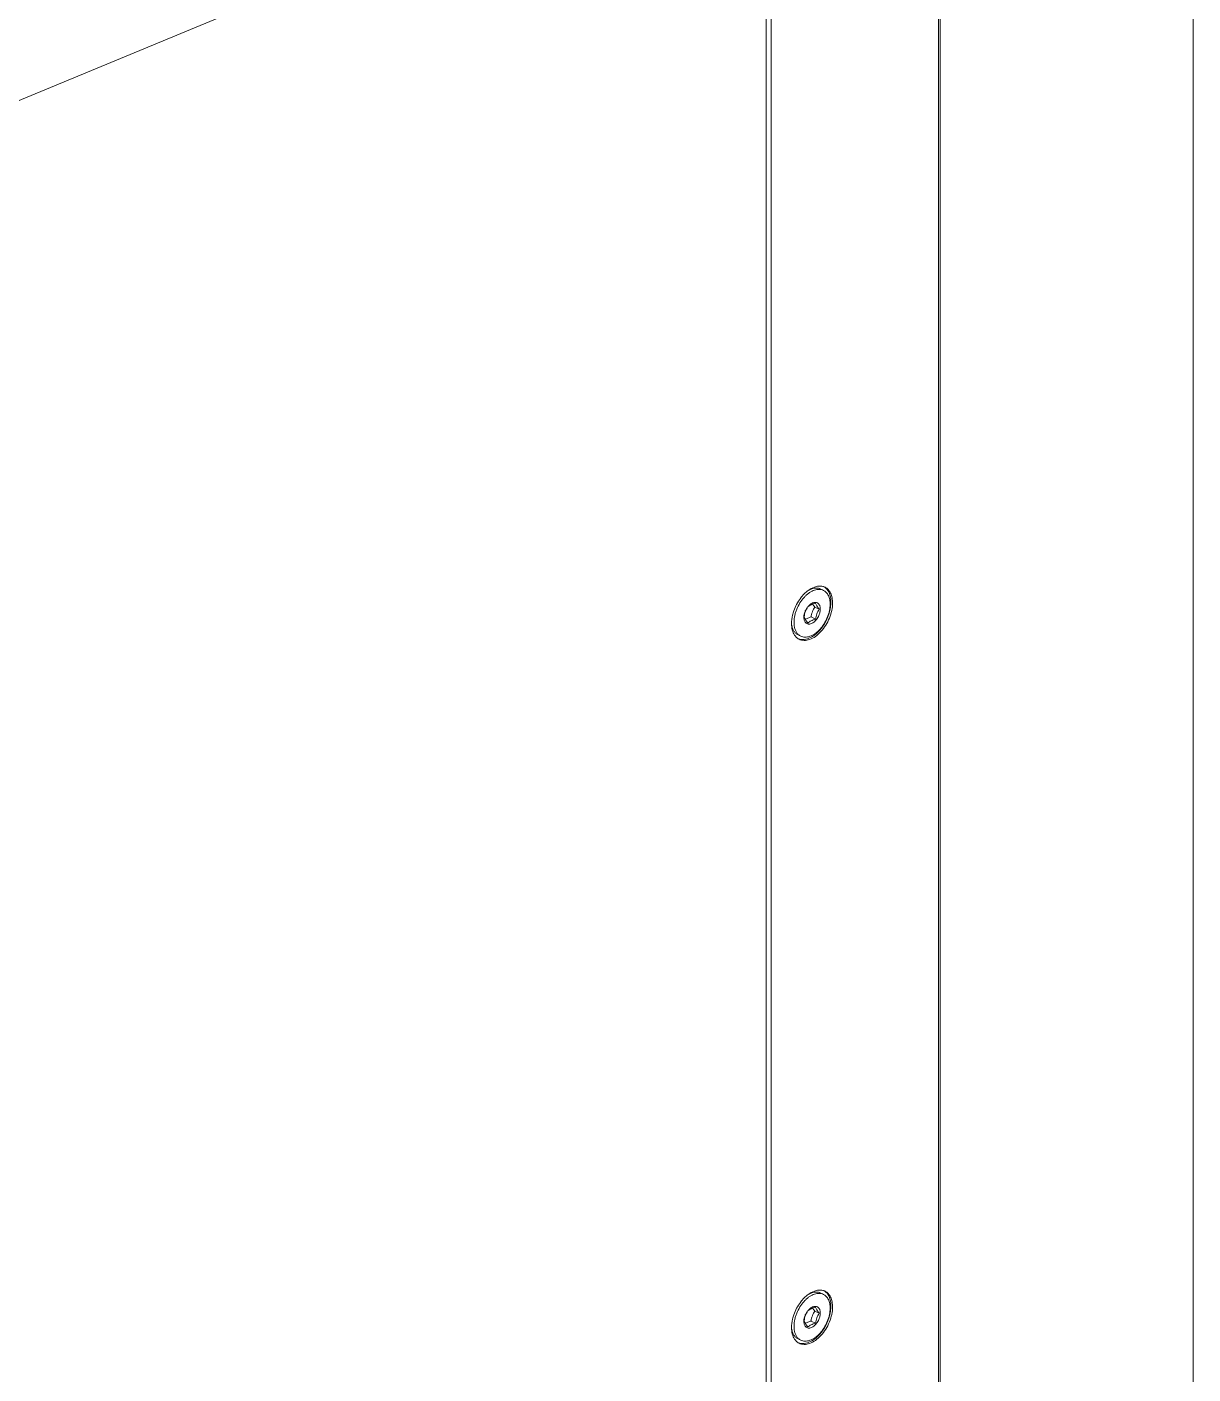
# Model space of a CAD drawing. Header units: millimetres. Extents: x 0 to 2382, y 0 to 1684.
# Drawn here: x 1521 to 1772.1, y 990.3 to 1280.3 of the extents above; entities that cross this region are included whole.
import ezdxf

# ---------------------------------------------------------------- set-up
doc = ezdxf.new("R2010")
doc.units = ezdxf.units.MM
doc.layers.get('0').update_dxf_attribs({"lineweight": 13})

msp = doc.modelspace()

# ---------------------------------------------------------------- linework, layer by layer
for p, q in [((1772.06, 870.14), (1772.06, 1369.27)), ((1717.26, 837.42), (1717.26, 1346.48)), ((1717.61, 1346.71), (1717.61, 838.25)), ((1510.96, 1261.08), (1680.14, 1331.18)), ((1680.14, 816.3), (1680.14, 1331.18)), ((1681.2, 816.3), (1681.2, 1331.53)), ((1692.49, 1159.03), (1691.93, 1159.32)), ((1690.64, 1155.45), (1691.59, 1154.97)), ((1689.82, 1153.31), (1690.77, 1152.83)), ((1687.58, 1149.2), (1687.01, 1149.48)), ((1692.49, 1007.48), (1691.93, 1007.76)), ((1690.64, 1003.89), (1691.59, 1003.42)), ((1689.82, 1001.75), (1690.77, 1001.28)), ((1687.58, 997.64), (1687.01, 997.92))]:
    msp.add_line(p, q)
for centre, radius, start, end in [((1695.05, 1151.72), 9.37, 142.4973, 143.4287), ((1694.84, 1151.89), 9.11, 139.1596, 142.5104), ((1693.84, 1152.52), 7.45, 135.9849, 137.8617), ((1693.63, 1153.05), 7.43, 131.3429, 131.9742), ((1691.95, 1153.23), 3.63, 140.2604, 141.3367), ((1687.19, 1156.51), 6.91, 356.3123, 359.9655), ((1692.66, 1151.9), 7.05, 175.717, 179.9298), ((1691.92, 1151.9), 6.3, 179.9813, 183.2384), ((1691, 1153.23), 2.74, 177.7374, 179.9812), ((1693.63, 1001.5), 7.43, 131.3429, 131.9742), ((1695.05, 1000.17), 9.37, 142.4973, 143.4287), ((1694.84, 1000.33), 9.11, 139.1596, 142.5104), ((1693.84, 1000.97), 7.45, 135.9849, 137.8617), ((1691.95, 1001.68), 3.63, 140.2604, 141.3367), ((1687.19, 1004.95), 6.91, 356.3123, 359.9655), ((1692.66, 1000.34), 7.05, 175.717, 179.9298), ((1691, 1001.68), 2.74, 177.7374, 179.9812), ((1691.92, 1000.35), 6.3, 179.9813, 183.2384)]:
    msp.add_arc(centre, radius, start, end)
for points, knots in [([(1687.52, 1157.31), (1686.92, 1156.5), (1686.29, 1155.31), (1685.91, 1154.03), (1685.84, 1153.71)], [0, 0, 0, 0, 0.752934, 1, 1, 1, 1]), ([(1686.15, 1152.17), (1686.15, 1152.4), (1686.17, 1152.86), (1686.29, 1153.56), (1686.47, 1154.28), (1686.81, 1155.22), (1687.38, 1156.35), (1687.98, 1157.16), (1688.31, 1157.52)], [0, 0, 0, 0, 0.115345, 0.236176, 0.361289, 0.489342, 0.747973, 1, 1, 1, 1]), ([(1688.66, 1158.58), (1688.6, 1158.52), (1688.35, 1158.29), (1688.12, 1158.04), (1687.95, 1157.84)], [0, 0, 0, 0, 0.245022, 1, 1, 1, 1]), ([(1688.48, 1157.7), (1688.64, 1157.87), (1688.96, 1158.17), (1689.48, 1158.57), (1690.02, 1158.88), (1690.55, 1159.11), (1691.07, 1159.24), (1691.58, 1159.28), (1692.06, 1159.21), (1692.36, 1159.1), (1692.49, 1159.03)], [0, 0, 0, 0, 0.152379, 0.29723, 0.433643, 0.561224, 0.68022, 0.791651, 0.897371, 1, 1, 1, 1]), ([(1689.52, 1159.23), (1689.45, 1159.19), (1689.17, 1159), (1688.91, 1158.8), (1688.73, 1158.63)], [0, 0, 0, 0, 0.243092, 1, 1, 1, 1]), ([(1691.41, 1159.95), (1691.26, 1159.93), (1690.59, 1159.81), (1689.96, 1159.51), (1689.52, 1159.23)], [0, 0, 0, 0, 0.230699, 1, 1, 1, 1]), ([(1691.93, 1159.32), (1691.84, 1159.36), (1691.67, 1159.43), (1691.39, 1159.51), (1691.1, 1159.54), (1690.69, 1159.55), (1690.15, 1159.45), (1689.73, 1159.29), (1689.52, 1159.19)], [0, 0, 0, 0, 0.113392, 0.228095, 0.345339, 0.466211, 0.721828, 1, 1, 1, 1]), ([(1692.83, 1159.71), (1692.62, 1159.81), (1692.15, 1159.96), (1691.66, 1159.97), (1691.41, 1159.95)], [0, 0, 0, 0, 0.487221, 1, 1, 1, 1]), ([(1692.49, 1159.03), (1692.61, 1158.98), (1692.82, 1158.85), (1693.11, 1158.59), (1693.36, 1158.27), (1693.56, 1157.91), (1693.72, 1157.5), (1693.88, 1156.89), (1693.92, 1156.39), (1693.92, 1156.06)], [0, 0, 0, 0, 0.107708, 0.217562, 0.331488, 0.451034, 0.577277, 0.710835, 1, 1, 1, 1]), ([(1692.59, 1159.82), (1692.65, 1159.78), (1692.9, 1159.63), (1693.12, 1159.43), (1693.26, 1159.26)], [0, 0, 0, 0, 0.246282, 1, 1, 1, 1]), ([(1694.45, 1156.33), (1694.45, 1156.7), (1694.39, 1157.43), (1694.08, 1158.42), (1693.57, 1159.21), (1693.08, 1159.58), (1692.83, 1159.71)], [0, 0, 0, 0, 0.289574, 0.549671, 0.78286, 1, 1, 1, 1]), ([(1693.26, 1159.26), (1693.55, 1158.92), (1693.99, 1158.01), (1694.1, 1157.03), (1694.1, 1156.5)], [0, 0, 0, 0, 0.460828, 1, 1, 1, 1]), ([(1687.24, 1148.53), (1687.57, 1148.36), (1688.35, 1148.19), (1689.59, 1148.43), (1690.83, 1149.11), (1692, 1150.17), (1693.02, 1151.52), (1693.81, 1153.06), (1694.32, 1154.68), (1694.45, 1155.79), (1694.45, 1156.33)], [0, 0, 0, 0, 0.090494, 0.191264, 0.307352, 0.438213, 0.57954, 0.724921, 0.867307, 1, 1, 1, 1]), ([(1693.92, 1156.06), (1693.92, 1155.83), (1693.9, 1155.36), (1693.78, 1154.65), (1693.59, 1153.92), (1693.24, 1152.96), (1692.77, 1152.05), (1692.19, 1151.21), (1691.72, 1150.64), (1691.21, 1150.14), (1690.68, 1149.72), (1690.13, 1149.39), (1689.58, 1149.14), (1689.04, 1149), (1688.52, 1148.95), (1688.02, 1149.01), (1687.72, 1149.12), (1687.58, 1149.2)], [0, 0, 0, 0, 0.064756, 0.132625, 0.202911, 0.274835, 0.419955, 0.491499, 0.561172, 0.628211, 0.691982, 0.752026, 0.80812, 0.860338, 0.90911, 0.955266, 1, 1, 1, 1]), ([(1689.11, 1155.5), (1688.99, 1155.34), (1688.76, 1155.01), (1688.5, 1154.47), (1688.33, 1153.91), (1688.28, 1153.52), (1688.27, 1153.34)], [0, 0, 0, 0, 0.253745, 0.511129, 0.762731, 1, 1, 1, 1]), ([(1688.27, 1153.23), (1688.27, 1153.1), (1688.29, 1152.84), (1688.38, 1152.48), (1688.55, 1152.18), (1688.77, 1151.95), (1689.05, 1151.81), (1689.37, 1151.76), (1689.71, 1151.81), (1690.05, 1151.94), (1690.4, 1152.16), (1690.73, 1152.45), (1691.03, 1152.8), (1691.29, 1153.21), (1691.51, 1153.64), (1691.68, 1154.1), (1691.78, 1154.55), (1691.8, 1154.85), (1691.8, 1155)], [0, 0, 0, 0, 0.063432, 0.121097, 0.173353, 0.221646, 0.268442, 0.316664, 0.368797, 0.426311, 0.489599, 0.558188, 0.630979, 0.706458, 0.782875, 0.858401, 0.931288, 1, 1, 1, 1]), ([(1689.14, 1155.48), (1689.04, 1155.32), (1688.83, 1155), (1688.59, 1154.47), (1688.42, 1153.92), (1688.35, 1153.53), (1688.32, 1153.34)], [0, 0, 0, 0, 0.244691, 0.494024, 0.746612, 1, 1, 1, 1]), ([(1690.77, 1156.29), (1690.61, 1156.25), (1690.29, 1156.15), (1689.84, 1155.97), (1689.46, 1155.74), (1689.24, 1155.57), (1689.14, 1155.48)], [0, 0, 0, 0, 0.282128, 0.545391, 0.783916, 1, 1, 1, 1]), ([(1691.8, 1155), (1691.8, 1155.18), (1691.78, 1155.44), (1691.68, 1155.76), (1691.57, 1155.96), (1691.45, 1156.14), (1691.29, 1156.28), (1691.12, 1156.38), (1690.92, 1156.44), (1690.71, 1156.46), (1690.49, 1156.44), (1690.26, 1156.38), (1689.94, 1156.25), (1689.55, 1155.98), (1689.28, 1155.71), (1689.16, 1155.55)], [0, 0, 0, 0, 0.137226, 0.199628, 0.258051, 0.313111, 0.36577, 0.417313, 0.469181, 0.522765, 0.579221, 0.639363, 0.703639, 0.844529, 1, 1, 1, 1]), ([(1694.09, 1156.06), (1694.04, 1155.33), (1693.72, 1153.84), (1692.76, 1151.79), (1691.42, 1150.05), (1690.28, 1149.18), (1689.68, 1148.88)], [0, 0, 0, 0, 0.25105, 0.515764, 0.771966, 1, 1, 1, 1]), ([(1690.64, 1155.45), (1690.53, 1155.29), (1690.33, 1154.97), (1690.09, 1154.44), (1689.92, 1153.88), (1689.85, 1153.5), (1689.82, 1153.31)], [0, 0, 0, 0, 0.244691, 0.494024, 0.746612, 1, 1, 1, 1]), ([(1690.15, 1156.09), (1690.22, 1155.99), (1690.38, 1155.77), (1690.55, 1155.56), (1690.64, 1155.45)], [0, 0, 0, 0, 0.477159, 1, 1, 1, 1]), ([(1691.59, 1154.97), (1691.49, 1155.09), (1691.3, 1155.33), (1691.06, 1155.67), (1690.89, 1155.99), (1690.8, 1156.2), (1690.77, 1156.29)], [0, 0, 0, 0, 0.303897, 0.576139, 0.80705, 1, 1, 1, 1]), ([(1690.77, 1152.83), (1690.8, 1153.02), (1690.87, 1153.41), (1691.04, 1153.97), (1691.28, 1154.49), (1691.48, 1154.81), (1691.59, 1154.97)], [0, 0, 0, 0, 0.253388, 0.505976, 0.755309, 1, 1, 1, 1]), ([(1685.63, 1151.55), (1685.65, 1151.09), (1685.79, 1150.25), (1686.19, 1149.48), (1686.44, 1149.17)], [0, 0, 0, 0, 0.534879, 1, 1, 1, 1]), ([(1685.84, 1153.71), (1685.81, 1153.6), (1685.72, 1153.18), (1685.66, 1152.75), (1685.64, 1152.42)], [0, 0, 0, 0, 0.25615, 1, 1, 1, 1]), ([(1685.65, 1151.56), (1685.7, 1151.33), (1685.81, 1150.88), (1686.06, 1150.37), (1686.31, 1150.03), (1686.52, 1149.81), (1686.75, 1149.62), (1686.92, 1149.52), (1687.01, 1149.48)], [0, 0, 0, 0, 0.279234, 0.535169, 0.655904, 0.772841, 0.88711, 1, 1, 1, 1]), ([(1687.07, 1149.55), (1686.92, 1149.69), (1686.64, 1150.04), (1686.36, 1150.66), (1686.18, 1151.39), (1686.15, 1151.9), (1686.15, 1152.17)], [0, 0, 0, 0, 0.219631, 0.457334, 0.717195, 1, 1, 1, 1]), ([(1688.32, 1153.34), (1688.35, 1153.24), (1688.44, 1153.04), (1688.61, 1152.72), (1688.85, 1152.37), (1689.04, 1152.14), (1689.14, 1152.01)], [0, 0, 0, 0, 0.19295, 0.423862, 0.696103, 1, 1, 1, 1]), ([(1689.82, 1153.31), (1689.71, 1153.27), (1689.48, 1153.21), (1689.15, 1153.09), (1688.85, 1152.95), (1688.66, 1152.84), (1688.58, 1152.79)], [0, 0, 0, 0, 0.26949, 0.528241, 0.772467, 1, 1, 1, 1]), ([(1689.14, 1152.01), (1689.24, 1152.1), (1689.46, 1152.28), (1689.84, 1152.5), (1690.29, 1152.69), (1690.61, 1152.78), (1690.77, 1152.83)], [0, 0, 0, 0, 0.216084, 0.454609, 0.717871, 1, 1, 1, 1]), ([(1686.44, 1149.17), (1686.5, 1149.1), (1686.73, 1148.85), (1687.01, 1148.64), (1687.24, 1148.53)], [0, 0, 0, 0, 0.256693, 1, 1, 1, 1]), ([(1687.58, 1149.2), (1687.48, 1149.24), (1687.31, 1149.35), (1687.15, 1149.48), (1687.07, 1149.55)], [0, 0, 0, 0, 0.496629, 1, 1, 1, 1]), ([(1689.68, 1148.88), (1689.26, 1148.67), (1688.42, 1148.38), (1687.51, 1148.46), (1687.13, 1148.6)], [0, 0, 0, 0, 0.534579, 1, 1, 1, 1]), ([(1688.66, 1007.02), (1688.6, 1006.97), (1688.35, 1006.73), (1688.12, 1006.48), (1687.95, 1006.29)], [0, 0, 0, 0, 0.245022, 1, 1, 1, 1]), ([(1688.48, 1006.15), (1688.64, 1006.31), (1688.96, 1006.62), (1689.48, 1007.02), (1690.02, 1007.33), (1690.55, 1007.55), (1691.07, 1007.69), (1691.58, 1007.72), (1692.06, 1007.66), (1692.36, 1007.55), (1692.49, 1007.48)], [0, 0, 0, 0, 0.152379, 0.29723, 0.433643, 0.561224, 0.68022, 0.791651, 0.897371, 1, 1, 1, 1]), ([(1689.52, 1007.68), (1689.45, 1007.63), (1689.17, 1007.45), (1688.91, 1007.24), (1688.73, 1007.08)], [0, 0, 0, 0, 0.243092, 1, 1, 1, 1]), ([(1691.41, 1008.39), (1691.26, 1008.38), (1690.59, 1008.26), (1689.96, 1007.96), (1689.52, 1007.68)], [0, 0, 0, 0, 0.230699, 1, 1, 1, 1]), ([(1691.93, 1007.76), (1691.84, 1007.81), (1691.67, 1007.88), (1691.39, 1007.95), (1691.1, 1007.99), (1690.69, 1007.99), (1690.15, 1007.9), (1689.73, 1007.73), (1689.52, 1007.63)], [0, 0, 0, 0, 0.113392, 0.228095, 0.345339, 0.466211, 0.721828, 1, 1, 1, 1]), ([(1692.83, 1008.15), (1692.62, 1008.26), (1692.15, 1008.41), (1691.66, 1008.42), (1691.41, 1008.39)], [0, 0, 0, 0, 0.487221, 1, 1, 1, 1]), ([(1692.49, 1007.48), (1692.61, 1007.42), (1692.82, 1007.29), (1693.11, 1007.03), (1693.36, 1006.72), (1693.56, 1006.36), (1693.72, 1005.95), (1693.88, 1005.33), (1693.92, 1004.84), (1693.92, 1004.51)], [0, 0, 0, 0, 0.107708, 0.217562, 0.331488, 0.451034, 0.577277, 0.710835, 1, 1, 1, 1]), ([(1692.59, 1008.27), (1692.65, 1008.23), (1692.9, 1008.07), (1693.12, 1007.87), (1693.26, 1007.71)], [0, 0, 0, 0, 0.246282, 1, 1, 1, 1]), ([(1694.45, 1004.77), (1694.45, 1005.15), (1694.39, 1005.87), (1694.08, 1006.86), (1693.57, 1007.66), (1693.08, 1008.02), (1692.83, 1008.15)], [0, 0, 0, 0, 0.289574, 0.549671, 0.78286, 1, 1, 1, 1]), ([(1693.26, 1007.71), (1693.55, 1007.36), (1693.99, 1006.46), (1694.1, 1005.47), (1694.1, 1004.95)], [0, 0, 0, 0, 0.460828, 1, 1, 1, 1]), ([(1687.52, 1005.75), (1686.92, 1004.95), (1686.29, 1003.75), (1685.91, 1002.48), (1685.84, 1002.16)], [0, 0, 0, 0, 0.752934, 1, 1, 1, 1]), ([(1686.15, 1000.62), (1686.15, 1000.84), (1686.17, 1001.31), (1686.29, 1002.01), (1686.47, 1002.72), (1686.81, 1003.67), (1687.38, 1004.79), (1687.98, 1005.6), (1688.31, 1005.97)], [0, 0, 0, 0, 0.115345, 0.236176, 0.361289, 0.489342, 0.747973, 1, 1, 1, 1]), ([(1687.24, 996.97), (1687.57, 996.81), (1688.35, 996.63), (1689.59, 996.88), (1690.83, 997.56), (1692, 998.61), (1693.02, 999.96), (1693.81, 1001.51), (1694.32, 1003.13), (1694.45, 1004.24), (1694.45, 1004.77)], [0, 0, 0, 0, 0.090494, 0.191264, 0.307352, 0.438213, 0.57954, 0.724921, 0.867307, 1, 1, 1, 1]), ([(1693.92, 1004.51), (1693.92, 1004.28), (1693.9, 1003.8), (1693.78, 1003.09), (1693.59, 1002.37), (1693.24, 1001.41), (1692.77, 1000.49), (1692.19, 999.66), (1691.72, 999.09), (1691.21, 998.59), (1690.68, 998.17), (1690.13, 997.83), (1689.58, 997.59), (1689.04, 997.44), (1688.52, 997.4), (1688.02, 997.46), (1687.72, 997.57), (1687.58, 997.64)], [0, 0, 0, 0, 0.064756, 0.132625, 0.202911, 0.274835, 0.419955, 0.491499, 0.561172, 0.628211, 0.691982, 0.752026, 0.80812, 0.860338, 0.90911, 0.955266, 1, 1, 1, 1]), ([(1689.11, 1003.95), (1688.99, 1003.79), (1688.76, 1003.46), (1688.5, 1002.91), (1688.33, 1002.35), (1688.28, 1001.97), (1688.27, 1001.78)], [0, 0, 0, 0, 0.253745, 0.511129, 0.762731, 1, 1, 1, 1]), ([(1688.27, 1001.68), (1688.27, 1001.54), (1688.29, 1001.28), (1688.38, 1000.92), (1688.55, 1000.62), (1688.77, 1000.39), (1689.05, 1000.25), (1689.37, 1000.21), (1689.71, 1000.25), (1690.05, 1000.39), (1690.4, 1000.61), (1690.73, 1000.9), (1691.03, 1001.25), (1691.29, 1001.65), (1691.51, 1002.09), (1691.68, 1002.54), (1691.78, 1002.99), (1691.8, 1003.3), (1691.8, 1003.44)], [0, 0, 0, 0, 0.063432, 0.121097, 0.173353, 0.221646, 0.268442, 0.316664, 0.368797, 0.426311, 0.489599, 0.558188, 0.630979, 0.706458, 0.782875, 0.858401, 0.931288, 1, 1, 1, 1]), ([(1689.14, 1003.92), (1689.04, 1003.77), (1688.83, 1003.44), (1688.59, 1002.92), (1688.42, 1002.36), (1688.35, 1001.98), (1688.32, 1001.78)], [0, 0, 0, 0, 0.244691, 0.494024, 0.746612, 1, 1, 1, 1]), ([(1690.77, 1004.74), (1690.61, 1004.69), (1690.29, 1004.6), (1689.84, 1004.41), (1689.46, 1004.19), (1689.24, 1004.01), (1689.14, 1003.92)], [0, 0, 0, 0, 0.282128, 0.545391, 0.783916, 1, 1, 1, 1]), ([(1691.8, 1003.44), (1691.8, 1003.62), (1691.78, 1003.88), (1691.68, 1004.2), (1691.57, 1004.41), (1691.45, 1004.58), (1691.29, 1004.72), (1691.12, 1004.82), (1690.92, 1004.88), (1690.71, 1004.91), (1690.49, 1004.89), (1690.26, 1004.83), (1689.94, 1004.69), (1689.55, 1004.43), (1689.28, 1004.15), (1689.16, 1004)], [0, 0, 0, 0, 0.137226, 0.199628, 0.258051, 0.313111, 0.36577, 0.417313, 0.469181, 0.522765, 0.579221, 0.639363, 0.703639, 0.844529, 1, 1, 1, 1]), ([(1694.09, 1004.51), (1694.04, 1003.78), (1693.72, 1002.29), (1692.76, 1000.24), (1691.42, 998.5), (1690.28, 997.62), (1689.68, 997.32)], [0, 0, 0, 0, 0.25105, 0.515764, 0.771966, 1, 1, 1, 1]), ([(1690.64, 1003.89), (1690.53, 1003.74), (1690.33, 1003.41), (1690.09, 1002.89), (1689.92, 1002.33), (1689.85, 1001.94), (1689.82, 1001.75)], [0, 0, 0, 0, 0.244691, 0.494024, 0.746612, 1, 1, 1, 1]), ([(1690.15, 1004.54), (1690.22, 1004.43), (1690.38, 1004.21), (1690.55, 1004), (1690.64, 1003.89)], [0, 0, 0, 0, 0.477159, 1, 1, 1, 1]), ([(1691.59, 1003.42), (1691.49, 1003.54), (1691.3, 1003.77), (1691.06, 1004.12), (1690.89, 1004.44), (1690.8, 1004.64), (1690.77, 1004.74)], [0, 0, 0, 0, 0.303897, 0.576139, 0.80705, 1, 1, 1, 1]), ([(1685.84, 1002.16), (1685.81, 1002.05), (1685.72, 1001.62), (1685.66, 1001.19), (1685.64, 1000.87)], [0, 0, 0, 0, 0.25615, 1, 1, 1, 1]), ([(1687.07, 998), (1686.92, 998.14), (1686.64, 998.48), (1686.36, 999.11), (1686.18, 999.83), (1686.15, 1000.35), (1686.15, 1000.62)], [0, 0, 0, 0, 0.219631, 0.457334, 0.717195, 1, 1, 1, 1]), ([(1688.32, 1001.78), (1688.35, 1001.69), (1688.44, 1001.48), (1688.61, 1001.16), (1688.85, 1000.82), (1689.04, 1000.58), (1689.14, 1000.46)], [0, 0, 0, 0, 0.19295, 0.423862, 0.696103, 1, 1, 1, 1]), ([(1689.82, 1001.75), (1689.71, 1001.72), (1689.48, 1001.65), (1689.15, 1001.53), (1688.85, 1001.4), (1688.66, 1001.29), (1688.58, 1001.23)], [0, 0, 0, 0, 0.26949, 0.528241, 0.772467, 1, 1, 1, 1]), ([(1689.14, 1000.46), (1689.24, 1000.55), (1689.46, 1000.72), (1689.84, 1000.95), (1690.29, 1001.13), (1690.61, 1001.23), (1690.77, 1001.28)], [0, 0, 0, 0, 0.216084, 0.454609, 0.717871, 1, 1, 1, 1]), ([(1690.77, 1001.28), (1690.8, 1001.47), (1690.87, 1001.85), (1691.04, 1002.41), (1691.28, 1002.94), (1691.48, 1003.26), (1691.59, 1003.42)], [0, 0, 0, 0, 0.253388, 0.505976, 0.755309, 1, 1, 1, 1]), ([(1685.63, 999.99), (1685.65, 999.54), (1685.79, 998.69), (1686.19, 997.92), (1686.44, 997.62)], [0, 0, 0, 0, 0.534879, 1, 1, 1, 1]), ([(1685.65, 1000.01), (1685.7, 999.77), (1685.81, 999.33), (1686.06, 998.81), (1686.31, 998.47), (1686.52, 998.25), (1686.75, 998.07), (1686.92, 997.97), (1687.01, 997.92)], [0, 0, 0, 0, 0.279234, 0.535169, 0.655904, 0.772841, 0.88711, 1, 1, 1, 1]), ([(1687.58, 997.64), (1687.48, 997.69), (1687.31, 997.79), (1687.15, 997.92), (1687.07, 998)], [0, 0, 0, 0, 0.496629, 1, 1, 1, 1]), ([(1686.44, 997.62), (1686.5, 997.55), (1686.73, 997.29), (1687.01, 997.09), (1687.24, 996.97)], [0, 0, 0, 0, 0.256693, 1, 1, 1, 1]), ([(1689.68, 997.32), (1689.26, 997.12), (1688.42, 996.82), (1687.51, 996.9), (1687.13, 997.04)], [0, 0, 0, 0, 0.534579, 1, 1, 1, 1])]:
    msp.add_open_spline(points, degree=3, knots=knots)

doc.saveas('drawing.dxf')
